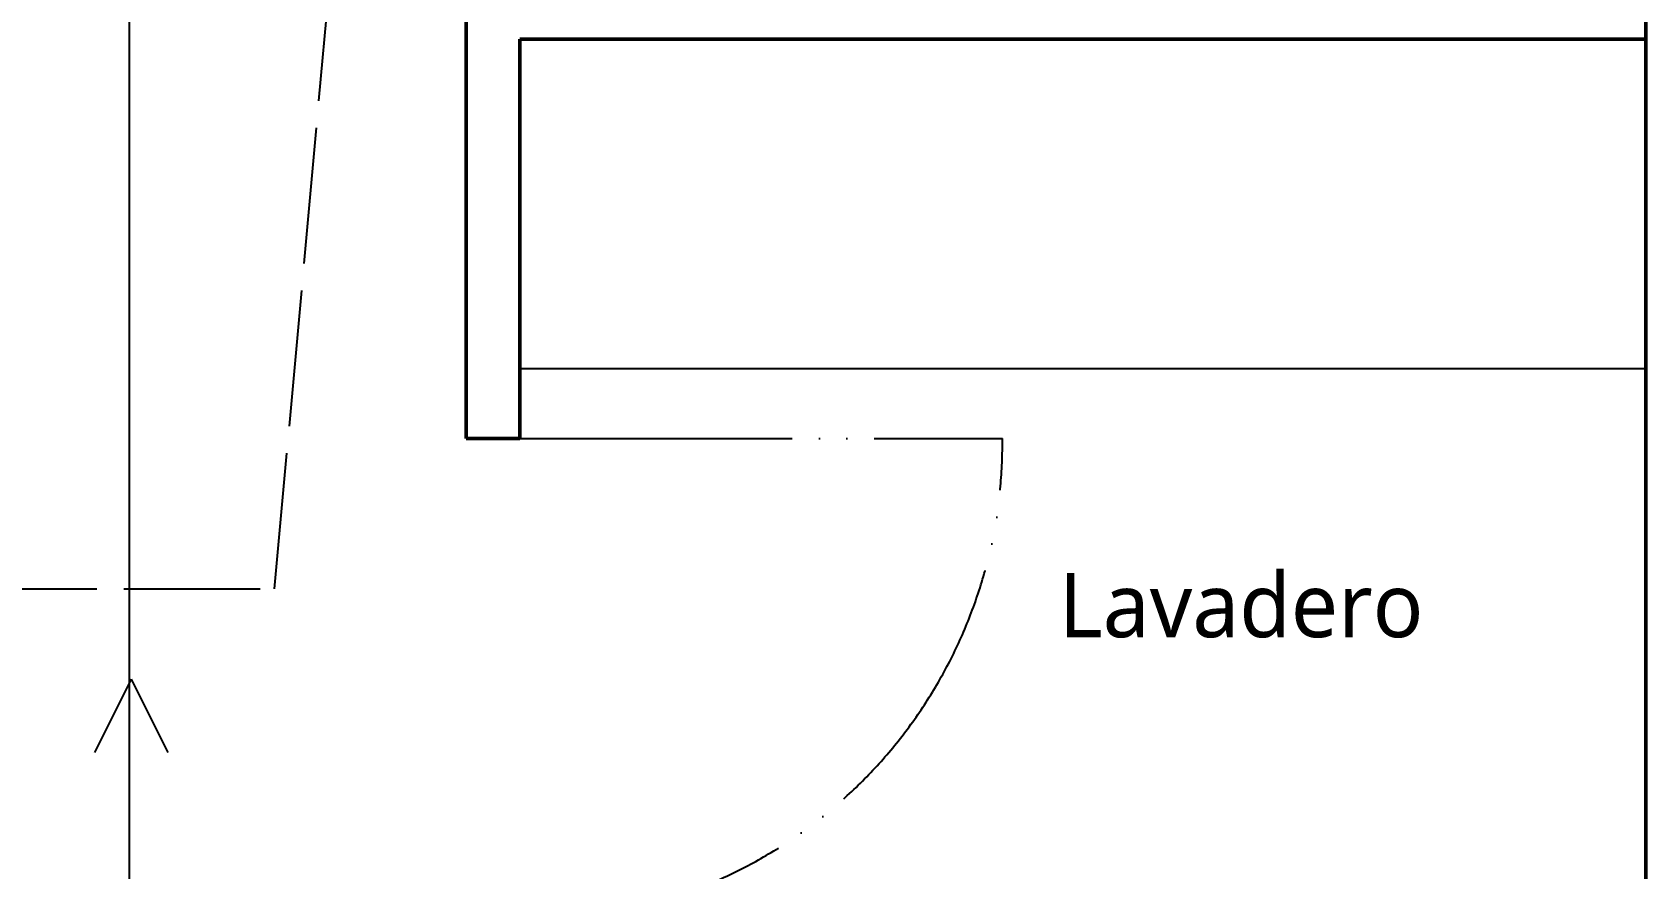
# Model space of a CAD drawing. Header units: millimetres. Extents: x 44692 to 659456, y -26273 to 96111.
# Drawn here: x 69856 to 72866, y -22793 to -21233 of the extents above; entities that cross this region are included whole.
import ezdxf

# ---------------------------------------------------------------- set-up
doc = ezdxf.new("R2010")
doc.units = ezdxf.units.MM
doc.header["$LTSCALE"] = 100
doc.linetypes.add('DASHEDX2', pattern=[3.048, 2.54, -0.508])
doc.linetypes.add('DIVIDEX2', pattern=[6.604, 5.08, -0.508, 0, -0.508, 0, -0.508])
for name, color, linetype in [('Area circulacion', 50, 'DASHEDX2'), ('Area proceso', 90, 'DASHEDX2'), ('Muebles', 112, 'Continuous'), ('Puertas', 43, 'DIVIDEX2'), ('rotulo', 211, 'Continuous')]:
    doc.layers.add(name, color=color, linetype=linetype)
doc.layers.add('Flujo personas', color=7, linetype='Continuous', true_color=0x4991c1)
doc.layers.add('Paredes', color=7, linetype='Continuous', lineweight=50)
doc.styles.add('OpenSans', font='OpenSans-Regular.ttf')

msp = doc.modelspace()

# ---------------------------------------------------------------- linework, layer by layer
at = {"layer": 'Area circulacion'}
msp.add_line((70037.202, -23270.146), (70037.202, -19024.636), dxfattribs=at)
at = {"layer": 'Area proceso'}
for p, q in [((70308, -22271.5), (70661.668, -18375.588)), ((68503, -22271.5), (70308, -22271.5))]:
    msp.add_line(p, q, dxfattribs=at)
at = {"layer": 'Flujo personas'}
for p, q in [((70037.202, -23270.146), (70037.202, -19024.636)), ((70040.187, -22439.584), (69971.825, -22576.308)), ((70040.187, -22439.584), (70108.549, -22576.308))]:
    msp.add_line(p, q, dxfattribs=at)
at = {"layer": 'Muebles'}
msp.add_line((70765.508, -21860.313), (72865.508, -21860.313), dxfattribs=at)
at = {"layer": 'Paredes'}
for p, q in [((72865.508, -952.445), (72865.508, -23559.773)), ((70665.508, -20778.352), (70665.508, -21990.761)), ((70765.508, -21246.369), (70765.508, -21990.761)), ((70765.508, -21246.369), (72865.508, -21246.369)), ((72865.508, -21217.991), (72865.508, -23559.773)), ((70765.508, -21990.761), (70665.508, -21990.761))]:
    msp.add_line(p, q, dxfattribs=at)
at = {"layer": 'Puertas'}
msp.add_line((70765.508, -21990.761), (71665.508, -21990.761), dxfattribs=at)
msp.add_arc((70774.34, -21999.593), 891.211, 269.432158, 0.567842, dxfattribs=at)

# ---------------------------------------------------------------- texts
at = {"layer": 'rotulo', "insert": (71770.757, -22241.575), "char_height": 120, "width": 1055.00166, "attachment_point": 1, "style": 'OpenSans'}
msp.add_mtext('Lavadero', dxfattribs=at)

doc.saveas('drawing.dxf')
